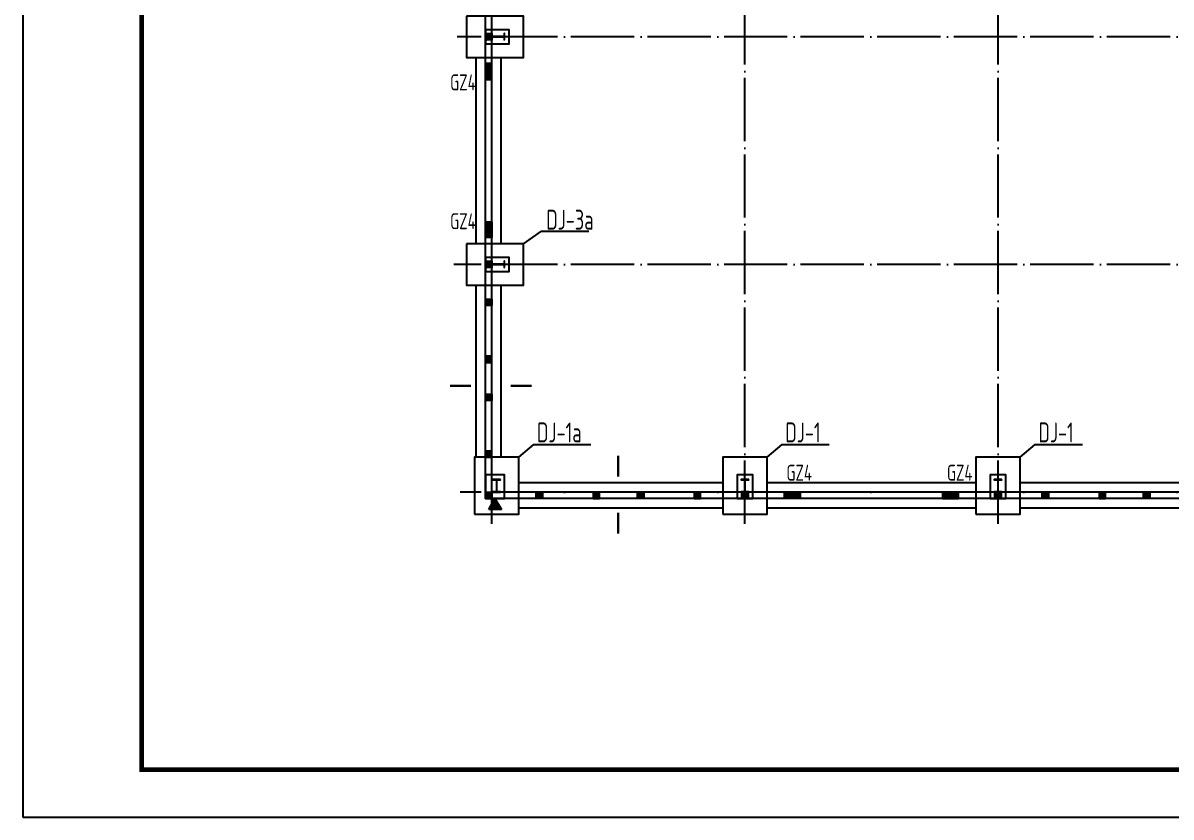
# Model space of a CAD drawing. Extents: x 32461 to 402082, y -617694 to 182569.
# Drawn here: x 74273 to 110562, y -64707 to -39593 of the extents above; entities that cross this region are included whole.
import ezdxf

# ---------------------------------------------------------------- set-up
doc = ezdxf.new("R2010")
doc.units = 0
doc.header["$LTSCALE"] = 1000
doc.header["$MEASUREMENT"] = 0
doc.linetypes.add('DASHDOT', pattern=[25.4, 12.7, -6.35, 0, -6.35])
doc.linetypes.add('DOTE', pattern=[2.42, 2, -0.2, 0.02, -0.2])
for name, color, linetype in [('DHX', 1, 'DASHDOT'), ('DIM_SYMB', 3, 'CONTINUOUS'), ('DOTE', 252, 'CONTINUOUS'), ('GZ', 7, 'CONTINUOUS'), ('GZWZ', 20, 'CONTINUOUS'), ('PUB_TITLE', 4, 'CONTINUOUS'), ('S1', 2, 'CONTINUOUS'), ('WALL', 6, 'CONTINUOUS'), ('基础', 2, 'CONTINUOUS'), ('基础编号', 255, 'CONTINUOUS'), ('柱', 2, 'CONTINUOUS'), ('钢柱', 3, 'CONTINUOUS')]:
    doc.layers.add(name, color=color, linetype=linetype)
doc.styles.add('TSSD_REIN', font='atssdeng.shx', dxfattribs={"width": 0.7, "bigfont": 'atssdchn.shx'})

msp = doc.modelspace()

# ---------------------------------------------------------------- hatches: boundary and pattern name
at = {"layer": 'DHX'}
msp.add_hatch(color=256, dxfattribs=at).paths.add_polyline_path([(89396.1, -54978.6), (88996.4, -54978.6), (89193.1, -54630.6)])
at = {"layer": 'GZ'}
h = msp.add_hatch(dxfattribs=at)
h.set_pattern_fill('钢筋混凝土', color=256, scale=20, style=0)
h.set_pattern_definition([(45, (35508.41, -115735.726), (-35.35534, 35.35534), []), (50, (35508.41, -115735.73), (143.45204, -12.55043), [15, -165]), (355, (35508.41, -115735.73), (-27.75027, 150.43843), [12, -132]), (100.4514, (35520.36, -115736.77), (115.70188, 137.8879), [12.74804, -140.22842]), (46.1842, (35508.4, -115695.73), (213.4482, -33.1038), [22.5, -247.5]), (96.6356, (35526.2, -115698.48), (186.93254, 194.82357), [19.12206, -210.3426]), (351.1842, (35508.4, -115695.73), (186.9324, 194.8237), [18, -198]), (21, (35528.41, -115705.73), (119.38141, -80.52378), [15, -165]), (326, (35528.41, -115705.73), (48.66307, 145.03), [12, -132]), (71.4514, (35538.36, -115712.44), (168.04453, 64.5061), [12.74804, -140.22842]), (37.5, (35508.41, -115735.726), (2.43197, 66.57877), [0, -130.4, 0, -134, 0, -132.5]), (7.5, (35508.41, -115735.726), (52.61391, 78.88234), [0, -76.4, 0, -127.4, 0, -50.5]), (327.5, (35463.81, -115735.726), (106.764487, -4.510974), [0, -50, 0, -156, 0, -207]), (317.5, (35443.81, -115735.73), (116.63723, 20.021), [0, -65, 0, -103.6, 0, -147])])
h.paths.add_polyline_path([(88893.1, -39930.6), (89093.1, -39930.6), (89093.1, -40130.6), (88893.1, -40130.6)])
h = msp.add_hatch(dxfattribs=at)
h.set_pattern_fill('钢筋混凝土', color=256, scale=20, style=0)
h.set_pattern_definition([(135, (142477.694, -116985.726), (35.35534, 35.35534), []), (130, (142477.69, -116985.73), (-143.45204, -12.55043), [15, -165]), (185, (142477.7, -116985.73), (27.75027, 150.43843), [12, -132]), (79.5486, (142465.74, -116986.77), (-115.70188, 137.8879), [12.74804, -140.22842]), (133.8158, (142477.7, -116945.73), (-213.4482, -33.1038), [22.5, -247.5]), (83.3644, (142459.9, -116948.48), (-186.93254, 194.82357), [19.12206, -210.3426]), (188.8158, (142477.7, -116945.73), (-186.9324, 194.8237), [18, -198]), (159, (142457.69, -116955.73), (-119.38141, -80.52378), [15, -165]), (214, (142457.7, -116955.73), (-48.66307, 145.03), [12, -132]), (108.5486, (142447.75, -116962.44), (-168.04453, 64.5061), [12.74804, -140.22842]), (142.5, (142477.694, -116985.726), (-2.43197, 66.57877), [0, -130.4, 0, -134, 0, -132.5]), (172.5, (142477.694, -116985.726), (-52.61391, 78.88234), [0, -76.4, 0, -127.4, 0, -50.5]), (212.5, (142522.294, -116985.726), (-106.764487, -4.510974), [0, -50, 0, -156, 0, -207]), (222.5, (142542.29, -116985.73), (-116.63723, 20.021), [0, -65, 0, -103.6, 0, -147])])
h.paths.add_polyline_path([(89093.1, -40880.6), (88893.1, -40880.6), (88893.1, -41380.6), (89093.1, -41380.6)])
h = msp.add_hatch(dxfattribs=at)
h.set_pattern_fill('钢筋混凝土', color=256, scale=20, style=0)
h.set_pattern_definition([(225, (142477.694, 29724.6), (35.35534, -35.35534), []), (230, (142477.69, 29724.6), (-143.45204, 12.55043), [15, -165]), (175, (142477.7, 29724.6), (27.75027, -150.43843), [12, -132]), (280.4514, (142465.74, 29725.65), (-115.70188, -137.8879), [12.74804, -140.22842]), (226.1842, (142477.7, 29684.6), (-213.4482, 33.1038), [22.5, -247.5]), (276.6356, (142459.9, 29687.36), (-186.93254, -194.82357), [19.12206, -210.3426]), (171.1842, (142477.7, 29684.6), (-186.9324, -194.8237), [18, -198]), (201, (142457.69, 29694.6), (-119.38141, 80.52378), [15, -165]), (146, (142457.7, 29694.6), (-48.66307, -145.03), [12, -132]), (251.4514, (142447.75, 29701.31), (-168.04453, -64.5061), [12.74804, -140.22842]), (217.5, (142477.694, 29724.6), (-2.43197, -66.57877), [0, -130.4, 0, -134, 0, -132.5]), (187.5, (142477.694, 29724.6), (-52.61391, -78.88234), [0, -76.4, 0, -127.4, 0, -50.5]), (147.5, (142522.294, 29724.6), (-106.764487, 4.510974), [0, -50, 0, -156, 0, -207]), (137.5, (142542.29, 29724.6), (-116.63723, -20.021), [0, -65, 0, -103.6, 0, -147])])
h.paths.add_polyline_path([(89093.1, -46380.6), (88893.1, -46380.6), (88893.1, -45880.6), (89093.1, -45880.6)])
h = msp.add_hatch(dxfattribs=at)
h.set_pattern_fill('钢筋混凝土', color=256, scale=20, style=0)
h.set_pattern_definition([(45, (35508.41, -122935.726), (-35.35534, 35.35534), []), (50, (35508.41, -122935.73), (143.45204, -12.55043), [15, -165]), (355, (35508.41, -122935.73), (-27.75027, 150.43843), [12, -132]), (100.4514, (35520.36, -122936.77), (115.70188, 137.8879), [12.74804, -140.22842]), (46.1842, (35508.4, -122895.73), (213.4482, -33.1038), [22.5, -247.5]), (96.6356, (35526.2, -122898.48), (186.93254, 194.82357), [19.12206, -210.3426]), (351.1842, (35508.4, -122895.73), (186.9324, 194.8237), [18, -198]), (21, (35528.41, -122905.73), (119.38141, -80.52378), [15, -165]), (326, (35528.41, -122905.73), (48.66307, 145.03), [12, -132]), (71.4514, (35538.36, -122912.44), (168.04453, 64.5061), [12.74804, -140.22842]), (37.5, (35508.41, -122935.726), (2.43197, 66.57877), [0, -130.4, 0, -134, 0, -132.5]), (7.5, (35508.41, -122935.726), (52.61391, 78.88234), [0, -76.4, 0, -127.4, 0, -50.5]), (327.5, (35463.81, -122935.726), (106.764487, -4.510974), [0, -50, 0, -156, 0, -207]), (317.5, (35443.81, -122935.73), (116.63723, 20.021), [0, -65, 0, -103.6, 0, -147])])
h.paths.add_polyline_path([(88893.1, -47130.6), (89093.1, -47130.6), (89093.1, -47330.6), (88893.1, -47330.6)])
h = msp.add_hatch(dxfattribs=at)
h.set_pattern_fill('钢筋混凝土', color=256, scale=20, style=0)
h.set_pattern_definition([(225, (142477.694, 27274.32), (35.35534, -35.35534), []), (230, (142477.69, 27274.32), (-143.45204, 12.55043), [15, -165]), (175, (142477.7, 27274.32), (27.75027, -150.43843), [12, -132]), (280.4514, (142465.74, 27275.37), (-115.70188, -137.8879), [12.74804, -140.22842]), (226.1842, (142477.7, 27234.32), (-213.4482, 33.1038), [22.5, -247.5]), (276.6356, (142459.9, 27237.08), (-186.93254, -194.82357), [19.12206, -210.3426]), (171.1842, (142477.7, 27234.32), (-186.9324, -194.8237), [18, -198]), (201, (142457.69, 27244.32), (-119.38141, 80.52378), [15, -165]), (146, (142457.7, 27244.32), (-48.66307, -145.03), [12, -132]), (251.4514, (142447.75, 27251.03), (-168.04453, -64.5061), [12.74804, -140.22842]), (217.5, (142477.694, 27274.32), (-2.43197, -66.57877), [0, -130.4, 0, -134, 0, -132.5]), (187.5, (142477.694, 27274.32), (-52.61391, -78.88234), [0, -76.4, 0, -127.4, 0, -50.5]), (147.5, (142522.294, 27274.32), (-106.764487, 4.510974), [0, -50, 0, -156, 0, -207]), (137.5, (142542.29, 27274.32), (-116.63723, -20.021), [0, -65, 0, -103.6, 0, -147])])
h.paths.add_polyline_path([(89093.1, -48530.8), (88893.1, -48530.8), (88893.1, -48330.8), (89093.1, -48330.8)])
h = msp.add_hatch(dxfattribs=at)
h.set_pattern_fill('钢筋混凝土', color=256, scale=20, style=0)
h.set_pattern_definition([(135, (142477.694, -125936.01), (35.35534, 35.35534), []), (130, (142477.69, -125936.01), (-143.45204, -12.55043), [15, -165]), (185, (142477.7, -125936.01), (27.75027, 150.43843), [12, -132]), (79.5486, (142465.74, -125937.05), (-115.70188, 137.8879), [12.74804, -140.22842]), (133.8158, (142477.7, -125896.01), (-213.4482, -33.1038), [22.5, -247.5]), (83.3644, (142459.9, -125898.77), (-186.93254, 194.82357), [19.12206, -210.3426]), (188.8158, (142477.7, -125896), (-186.9324, 194.8237), [18, -198]), (159, (142457.69, -125906.01), (-119.38141, -80.52378), [15, -165]), (214, (142457.7, -125906.01), (-48.66307, 145.03), [12, -132]), (108.5486, (142447.75, -125912.72), (-168.04453, 64.5061), [12.74804, -140.22842]), (142.5, (142477.694, -125936.01), (-2.43197, 66.57877), [0, -130.4, 0, -134, 0, -132.5]), (172.5, (142477.694, -125936.01), (-52.61391, 78.88234), [0, -76.4, 0, -127.4, 0, -50.5]), (212.5, (142522.294, -125936.01), (-106.764487, -4.510974), [0, -50, 0, -156, 0, -207]), (222.5, (142542.29, -125936.01), (-116.63723, 20.021), [0, -65, 0, -103.6, 0, -147])])
h.paths.add_polyline_path([(89093.1, -50130.8), (88893.1, -50130.8), (88893.1, -50330.8), (89093.1, -50330.8)])
h = msp.add_hatch(dxfattribs=at)
h.set_pattern_fill('钢筋混凝土', color=256, scale=20, style=0)
h.set_pattern_definition([(225, (142477.694, 24274.805), (35.35534, -35.35534), []), (230, (142477.69, 24274.8), (-143.45204, 12.55043), [15, -165]), (175, (142477.7, 24274.8), (27.75027, -150.43843), [12, -132]), (280.4514, (142465.74, 24275.85), (-115.70188, -137.8879), [12.74804, -140.22842]), (226.1842, (142477.7, 24234.8), (-213.4482, 33.1038), [22.5, -247.5]), (276.6356, (142459.9, 24237.56), (-186.93254, -194.82357), [19.12206, -210.3426]), (171.1842, (142477.7, 24234.8), (-186.9324, -194.8237), [18, -198]), (201, (142457.69, 24244.8), (-119.38141, 80.52378), [15, -165]), (146, (142457.7, 24244.8), (-48.66307, -145.03), [12, -132]), (251.4514, (142447.75, 24251.52), (-168.04453, -64.5061), [12.74804, -140.22842]), (217.5, (142477.694, 24274.805), (-2.43197, -66.57877), [0, -130.4, 0, -134, 0, -132.5]), (187.5, (142477.694, 24274.805), (-52.61391, -78.88234), [0, -76.4, 0, -127.4, 0, -50.5]), (147.5, (142522.294, 24274.805), (-106.764487, 4.510974), [0, -50, 0, -156, 0, -207]), (137.5, (142542.29, 24274.805), (-116.63723, -20.021), [0, -65, 0, -103.6, 0, -147])])
h.paths.add_polyline_path([(89093.1, -51530.4), (88893.1, -51530.4), (88893.1, -51330.4), (89093.1, -51330.4)])
h = msp.add_hatch(dxfattribs=at)
h.set_pattern_fill('钢筋混凝土', color=256, scale=20, style=0)
h.set_pattern_definition([(135, (142477.694, -128935.523), (35.35534, 35.35534), []), (130, (142477.69, -128935.52), (-143.45204, -12.55043), [15, -165]), (185, (142477.7, -128935.52), (27.75027, 150.43843), [12, -132]), (79.5486, (142465.74, -128936.57), (-115.70188, 137.8879), [12.74804, -140.22842]), (133.8158, (142477.7, -128895.52), (-213.4482, -33.1038), [22.5, -247.5]), (83.3644, (142459.9, -128898.28), (-186.93254, 194.82357), [19.12206, -210.3426]), (188.8158, (142477.7, -128895.52), (-186.9324, 194.8237), [18, -198]), (159, (142457.69, -128905.52), (-119.38141, -80.52378), [15, -165]), (214, (142457.7, -128905.52), (-48.66307, 145.03), [12, -132]), (108.5486, (142447.75, -128912.23), (-168.04453, 64.5061), [12.74804, -140.22842]), (142.5, (142477.694, -128935.523), (-2.43197, 66.57877), [0, -130.4, 0, -134, 0, -132.5]), (172.5, (142477.694, -128935.52), (-52.61391, 78.88234), [0, -76.4, 0, -127.4, 0, -50.5]), (212.5, (142522.294, -128935.523), (-106.764487, -4.510974), [0, -50, 0, -156, 0, -207]), (222.5, (142542.29, -128935.52), (-116.63723, 20.021), [0, -65, 0, -103.6, 0, -147])])
h.paths.add_polyline_path([(89093.1, -53130.4), (88893.1, -53130.4), (88893.1, -53330.4), (89093.1, -53330.4)])
h = msp.add_hatch(dxfattribs=at)
h.set_pattern_fill('钢筋混凝土', color=256, scale=20, style=0)
h.set_pattern_definition([(225, (142477.694, 21174.6), (35.35534, -35.35534), []), (230, (142477.69, 21174.6), (-143.45204, 12.55043), [15, -165]), (175, (142477.7, 21174.6), (27.75027, -150.43843), [12, -132]), (280.4514, (142465.74, 21175.65), (-115.70188, -137.8879), [12.74804, -140.22842]), (226.1842, (142477.7, 21134.6), (-213.4482, 33.1038), [22.5, -247.5]), (276.6356, (142459.9, 21137.36), (-186.93254, -194.82357), [19.12206, -210.3426]), (171.1842, (142477.7, 21134.6), (-186.9324, -194.8237), [18, -198]), (201, (142457.69, 21144.6), (-119.38141, 80.52378), [15, -165]), (146, (142457.7, 21144.6), (-48.66307, -145.03), [12, -132]), (251.4514, (142447.75, 21151.31), (-168.04453, -64.5061), [12.74804, -140.22842]), (217.5, (142477.694, 21174.6), (-2.43197, -66.57877), [0, -130.4, 0, -134, 0, -132.5]), (187.5, (142477.694, 21174.6), (-52.61391, -78.88234), [0, -76.4, 0, -127.4, 0, -50.5]), (147.5, (142522.294, 21174.6), (-106.764487, 4.510974), [0, -50, 0, -156, 0, -207]), (137.5, (142542.29, 21174.6), (-116.63723, -20.021), [0, -65, 0, -103.6, 0, -147])])
h.paths.add_polyline_path([(89093.1, -54630.6), (88893.1, -54630.6), (88893.1, -54430.6), (89093.1, -54430.6)])
h = msp.add_hatch(dxfattribs=at)
h.set_pattern_fill('钢筋混凝土', color=256, scale=20, style=0)
h.set_pattern_definition([(225, (144077.636, 21174.6), (35.35534, -35.35534), []), (230, (144077.64, 21174.6), (-143.45204, 12.55043), [15, -165]), (175, (144077.64, 21174.6), (27.75027, -150.43843), [12, -132]), (280.4514, (144065.68, 21175.65), (-115.70188, -137.8879), [12.74804, -140.22842]), (226.1842, (144077.64, 21134.6), (-213.4482, 33.1038), [22.5, -247.5]), (276.6356, (144059.85, 21137.36), (-186.93254, -194.82357), [19.12206, -210.3426]), (171.1842, (144077.64, 21134.6), (-186.9324, -194.8237), [18, -198]), (201, (144057.64, 21144.6), (-119.38141, 80.52378), [15, -165]), (146, (144057.64, 21144.6), (-48.66307, -145.03), [12, -132]), (251.4514, (144047.69, 21151.31), (-168.04453, -64.5061), [12.74804, -140.22842]), (217.5, (144077.636, 21174.6), (-2.43197, -66.57877), [0, -130.4, 0, -134, 0, -132.5]), (187.5, (144077.636, 21174.6), (-52.61391, -78.88234), [0, -76.4, 0, -127.4, 0, -50.5]), (147.5, (144122.236, 21174.6), (-106.764487, 4.510974), [0, -50, 0, -156, 0, -207]), (137.5, (144142.24, 21174.6), (-116.63723, -20.021), [0, -65, 0, -103.6, 0, -147])])
h.paths.add_polyline_path([(90693, -54630.6), (90493, -54630.6), (90493, -54430.6), (90693, -54430.6)])
h = msp.add_hatch(dxfattribs=at)
h.set_pattern_fill('钢筋混凝土', color=256, scale=20, style=0)
h.set_pattern_definition([(315, (38908.35, 21174.6), (-35.35534, -35.35534), []), (310, (38908.35, 21174.6), (143.45204, 12.55043), [15, -165]), (5, (38908.35, 21174.6), (-27.75027, -150.43843), [12, -132]), (259.5486, (38920.3, 21175.65), (115.70188, -137.8879), [12.74804, -140.22842]), (313.8158, (38908.35, 21134.6), (213.4482, 33.1038), [22.5, -247.5]), (263.3644, (38926.14, 21137.36), (186.93254, -194.82357), [19.12206, -210.3426]), (8.8158, (38908.35, 21134.6), (186.9324, -194.8237), [18, -198]), (339, (38928.35, 21144.6), (119.38141, 80.52378), [15, -165]), (34, (38928.35, 21144.6), (48.66307, -145.03), [12, -132]), (288.5486, (38938.3, 21151.31), (168.04453, -64.5061), [12.74804, -140.22842]), (322.5, (38908.35, 21174.6), (2.43197, -66.57877), [0, -130.4, 0, -134, 0, -132.5]), (352.5, (38908.35, 21174.6), (52.61391, -78.88234), [0, -76.4, 0, -127.4, 0, -50.5]), (32.5, (38863.75, 21174.6), (106.764487, 4.510974), [0, -50, 0, -156, 0, -207]), (42.5, (38843.75, 21174.6), (116.63723, -20.021), [0, -65, 0, -103.6, 0, -147])])
h.paths.add_polyline_path([(92293, -54630.6), (92493, -54630.6), (92493, -54430.6), (92293, -54430.6)])
h = msp.add_hatch(dxfattribs=at)
h.set_pattern_fill('钢筋混凝土', color=256, scale=20, style=0)
h.set_pattern_definition([(225, (147277.94, 21174.6), (35.35534, -35.35534), []), (230, (147277.94, 21174.6), (-143.45204, 12.55043), [15, -165]), (175, (147277.94, 21174.6), (27.75027, -150.43843), [12, -132]), (280.4514, (147265.99, 21175.65), (-115.70188, -137.8879), [12.74804, -140.22842]), (226.1842, (147277.94, 21134.6), (-213.4482, 33.1038), [22.5, -247.5]), (276.6356, (147260.15, 21137.36), (-186.93254, -194.82357), [19.12206, -210.3426]), (171.1842, (147277.94, 21134.6), (-186.9324, -194.8237), [18, -198]), (201, (147257.94, 21144.6), (-119.38141, 80.52378), [15, -165]), (146, (147257.94, 21144.6), (-48.66307, -145.03), [12, -132]), (251.4514, (147247.99, 21151.31), (-168.04453, -64.5061), [12.74804, -140.22842]), (217.5, (147277.94, 21174.6), (-2.43197, -66.57877), [0, -130.4, 0, -134, 0, -132.5]), (187.5, (147277.94, 21174.6), (-52.61391, -78.88234), [0, -76.4, 0, -127.4, 0, -50.5]), (147.5, (147322.54, 21174.6), (-106.764487, 4.510974), [0, -50, 0, -156, 0, -207]), (137.5, (147342.54, 21174.6), (-116.63723, -20.021), [0, -65, 0, -103.6, 0, -147])])
h.paths.add_polyline_path([(93893.3, -54630.6), (93693.3, -54630.6), (93693.3, -54430.6), (93893.3, -54430.6)])
h = msp.add_hatch(dxfattribs=at)
h.set_pattern_fill('钢筋混凝土', color=256, scale=20, style=0)
h.set_pattern_definition([(315, (42108.657, 21174.6), (-35.35534, -35.35534), []), (310, (42108.66, 21174.6), (143.45204, 12.55043), [15, -165]), (5, (42108.66, 21174.6), (-27.75027, -150.43843), [12, -132]), (259.5486, (42120.61, 21175.65), (115.70188, -137.8879), [12.74804, -140.22842]), (313.8158, (42108.66, 21134.6), (213.4482, 33.1038), [22.5, -247.5]), (263.3644, (42126.44, 21137.36), (186.93254, -194.82357), [19.12206, -210.3426]), (8.8158, (42108.66, 21134.6), (186.9324, -194.8237), [18, -198]), (339, (42128.66, 21144.6), (119.38141, 80.52378), [15, -165]), (34, (42128.66, 21144.6), (48.66307, -145.03), [12, -132]), (288.5486, (42138.6, 21151.31), (168.04453, -64.5061), [12.74804, -140.22842]), (322.5, (42108.657, 21174.6), (2.43197, -66.57877), [0, -130.4, 0, -134, 0, -132.5]), (352.5, (42108.66, 21174.6), (52.61391, -78.88234), [0, -76.4, 0, -127.4, 0, -50.5]), (32.5, (42064.057, 21174.6), (106.764487, 4.510974), [0, -50, 0, -156, 0, -207]), (42.5, (42044.06, 21174.6), (116.63723, -20.021), [0, -65, 0, -103.6, 0, -147])])
h.paths.add_polyline_path([(95493.3, -54630.6), (95693.3, -54630.6), (95693.3, -54430.6), (95493.3, -54430.6)])
h = msp.add_hatch(dxfattribs=at)
h.set_pattern_fill('钢筋混凝土', color=256, scale=20, style=0)
h.set_pattern_definition([(225, (150577.694, 21174.6), (35.35534, -35.35534), []), (230, (150577.69, 21174.6), (-143.45204, 12.55043), [15, -165]), (175, (150577.7, 21174.6), (27.75027, -150.43843), [12, -132]), (280.4514, (150565.74, 21175.65), (-115.70188, -137.8879), [12.74804, -140.22842]), (226.1842, (150577.7, 21134.6), (-213.4482, 33.1038), [22.5, -247.5]), (276.6356, (150559.9, 21137.36), (-186.93254, -194.82357), [19.12206, -210.3426]), (171.1842, (150577.7, 21134.6), (-186.9324, -194.8237), [18, -198]), (201, (150557.69, 21144.6), (-119.38141, 80.52378), [15, -165]), (146, (150557.7, 21144.6), (-48.66307, -145.03), [12, -132]), (251.4514, (150547.75, 21151.31), (-168.04453, -64.5061), [12.74804, -140.22842]), (217.5, (150577.694, 21174.6), (-2.43197, -66.57877), [0, -130.4, 0, -134, 0, -132.5]), (187.5, (150577.694, 21174.6), (-52.61391, -78.88234), [0, -76.4, 0, -127.4, 0, -50.5]), (147.5, (150622.294, 21174.6), (-106.764487, 4.510974), [0, -50, 0, -156, 0, -207]), (137.5, (150642.29, 21174.6), (-116.63723, -20.021), [0, -65, 0, -103.6, 0, -147])])
h.paths.add_polyline_path([(97193.1, -54630.6), (96993.1, -54630.6), (96993.1, -54430.6), (97193.1, -54430.6)])
h = msp.add_hatch(dxfattribs=at)
h.set_pattern_fill('钢筋混凝土', color=256, scale=20, style=0)
h.set_pattern_definition([(225, (152227.694, 21174.6), (35.35534, -35.35534), []), (230, (152227.69, 21174.6), (-143.45204, 12.55043), [15, -165]), (175, (152227.7, 21174.6), (27.75027, -150.43843), [12, -132]), (280.4514, (152215.74, 21175.65), (-115.70188, -137.8879), [12.74804, -140.22842]), (226.1842, (152227.7, 21134.6), (-213.4482, 33.1038), [22.5, -247.5]), (276.6356, (152209.9, 21137.36), (-186.93254, -194.82357), [19.12206, -210.3426]), (171.1842, (152227.7, 21134.6), (-186.9324, -194.8237), [18, -198]), (201, (152207.69, 21144.6), (-119.38141, 80.52378), [15, -165]), (146, (152207.7, 21144.6), (-48.66307, -145.03), [12, -132]), (251.4514, (152197.75, 21151.31), (-168.04453, -64.5061), [12.74804, -140.22842]), (217.5, (152227.694, 21174.6), (-2.43197, -66.57877), [0, -130.4, 0, -134, 0, -132.5]), (187.5, (152227.694, 21174.6), (-52.61391, -78.88234), [0, -76.4, 0, -127.4, 0, -50.5]), (147.5, (152272.294, 21174.6), (-106.764487, 4.510974), [0, -50, 0, -156, 0, -207]), (137.5, (152292.29, 21174.6), (-116.63723, -20.021), [0, -65, 0, -103.6, 0, -147])])
h.paths.add_polyline_path([(98843.1, -54630.6), (98343.1, -54630.6), (98343.1, -54430.6), (98843.1, -54430.6)])
h = msp.add_hatch(dxfattribs=at)
h.set_pattern_fill('钢筋混凝土', color=256, scale=20, style=0)
h.set_pattern_definition([(315, (49958.41, 21174.6), (-35.35534, -35.35534), []), (310, (49958.41, 21174.6), (143.45204, 12.55043), [15, -165]), (5, (49958.41, 21174.6), (-27.75027, -150.43843), [12, -132]), (259.5486, (49970.36, 21175.65), (115.70188, -137.8879), [12.74804, -140.22842]), (313.8158, (49958.4, 21134.6), (213.4482, 33.1038), [22.5, -247.5]), (263.3644, (49976.2, 21137.36), (186.93254, -194.82357), [19.12206, -210.3426]), (8.8158, (49958.4, 21134.6), (186.9324, -194.8237), [18, -198]), (339, (49978.41, 21144.6), (119.38141, 80.52378), [15, -165]), (34, (49978.41, 21144.6), (48.66307, -145.03), [12, -132]), (288.5486, (49988.36, 21151.31), (168.04453, -64.5061), [12.74804, -140.22842]), (322.5, (49958.41, 21174.6), (2.43197, -66.57877), [0, -130.4, 0, -134, 0, -132.5]), (352.5, (49958.41, 21174.6), (52.61391, -78.88234), [0, -76.4, 0, -127.4, 0, -50.5]), (32.5, (49913.81, 21174.6), (106.764487, 4.510974), [0, -50, 0, -156, 0, -207]), (42.5, (49893.81, 21174.6), (116.63723, -20.021), [0, -65, 0, -103.6, 0, -147])])
h.paths.add_polyline_path([(103343.1, -54630.6), (103843.1, -54630.6), (103843.1, -54430.6), (103343.1, -54430.6)])
h = msp.add_hatch(dxfattribs=at)
h.set_pattern_fill('钢筋混凝土', color=256, scale=20, style=0)
h.set_pattern_definition([(225, (158577.694, 21174.6), (35.35534, -35.35534), []), (230, (158577.69, 21174.6), (-143.45204, 12.55043), [15, -165]), (175, (158577.7, 21174.6), (27.75027, -150.43843), [12, -132]), (280.4514, (158565.74, 21175.65), (-115.70188, -137.8879), [12.74804, -140.22842]), (226.1842, (158577.7, 21134.6), (-213.4482, 33.1038), [22.5, -247.5]), (276.6356, (158559.9, 21137.36), (-186.93254, -194.82357), [19.12206, -210.3426]), (171.1842, (158577.7, 21134.6), (-186.9324, -194.8237), [18, -198]), (201, (158557.69, 21144.6), (-119.38141, 80.52378), [15, -165]), (146, (158557.7, 21144.6), (-48.66307, -145.03), [12, -132]), (251.4514, (158547.75, 21151.31), (-168.04453, -64.5061), [12.74804, -140.22842]), (217.5, (158577.694, 21174.6), (-2.43197, -66.57877), [0, -130.4, 0, -134, 0, -132.5]), (187.5, (158577.694, 21174.6), (-52.61391, -78.88234), [0, -76.4, 0, -127.4, 0, -50.5]), (147.5, (158622.294, 21174.6), (-106.764487, 4.510974), [0, -50, 0, -156, 0, -207]), (137.5, (158642.29, 21174.6), (-116.63723, -20.021), [0, -65, 0, -103.6, 0, -147])])
h.paths.add_polyline_path([(105193.1, -54630.6), (104993.1, -54630.6), (104993.1, -54430.6), (105193.1, -54430.6)])
h = msp.add_hatch(dxfattribs=at)
h.set_pattern_fill('钢筋混凝土', color=256, scale=20, style=0)
h.set_pattern_definition([(225, (160077.636, 21174.6), (35.35534, -35.35534), []), (230, (160077.64, 21174.6), (-143.45204, 12.55043), [15, -165]), (175, (160077.64, 21174.6), (27.75027, -150.43843), [12, -132]), (280.4514, (160065.68, 21175.65), (-115.70188, -137.8879), [12.74804, -140.22842]), (226.1842, (160077.64, 21134.6), (-213.4482, 33.1038), [22.5, -247.5]), (276.6356, (160059.85, 21137.36), (-186.93254, -194.82357), [19.12206, -210.3426]), (171.1842, (160077.64, 21134.6), (-186.9324, -194.8237), [18, -198]), (201, (160057.64, 21144.6), (-119.38141, 80.52378), [15, -165]), (146, (160057.64, 21144.6), (-48.66307, -145.03), [12, -132]), (251.4514, (160047.69, 21151.31), (-168.04453, -64.5061), [12.74804, -140.22842]), (217.5, (160077.636, 21174.6), (-2.43197, -66.57877), [0, -130.4, 0, -134, 0, -132.5]), (187.5, (160077.636, 21174.6), (-52.61391, -78.88234), [0, -76.4, 0, -127.4, 0, -50.5]), (147.5, (160122.236, 21174.6), (-106.764487, 4.510974), [0, -50, 0, -156, 0, -207]), (137.5, (160142.24, 21174.6), (-116.63723, -20.021), [0, -65, 0, -103.6, 0, -147])])
h.paths.add_polyline_path([(106693, -54630.6), (106493, -54630.6), (106493, -54430.6), (106693, -54430.6)])
h = msp.add_hatch(dxfattribs=at)
h.set_pattern_fill('钢筋混凝土', color=256, scale=20, style=0)
h.set_pattern_definition([(315, (54908.35, 21174.6), (-35.35534, -35.35534), []), (310, (54908.35, 21174.6), (143.45204, 12.55043), [15, -165]), (5, (54908.35, 21174.6), (-27.75027, -150.43843), [12, -132]), (259.5486, (54920.3, 21175.65), (115.70188, -137.8879), [12.74804, -140.22842]), (313.8158, (54908.35, 21134.6), (213.4482, 33.1038), [22.5, -247.5]), (263.3644, (54926.14, 21137.36), (186.93254, -194.82357), [19.12206, -210.3426]), (8.8158, (54908.35, 21134.6), (186.9324, -194.8237), [18, -198]), (339, (54928.35, 21144.6), (119.38141, 80.52378), [15, -165]), (34, (54928.35, 21144.6), (48.66307, -145.03), [12, -132]), (288.5486, (54938.3, 21151.31), (168.04453, -64.5061), [12.74804, -140.22842]), (322.5, (54908.35, 21174.6), (2.43197, -66.57877), [0, -130.4, 0, -134, 0, -132.5]), (352.5, (54908.35, 21174.6), (52.61391, -78.88234), [0, -76.4, 0, -127.4, 0, -50.5]), (32.5, (54863.75, 21174.6), (106.764487, 4.510974), [0, -50, 0, -156, 0, -207]), (42.5, (54843.75, 21174.6), (116.63723, -20.021), [0, -65, 0, -103.6, 0, -147])])
h.paths.add_polyline_path([(108293, -54630.6), (108493, -54630.6), (108493, -54430.6), (108293, -54430.6)])
h = msp.add_hatch(dxfattribs=at)
h.set_pattern_fill('钢筋混凝土', color=256, scale=20, style=0)
h.set_pattern_definition([(225, (163277.94, 21174.6), (35.35534, -35.35534), []), (230, (163277.94, 21174.6), (-143.45204, 12.55043), [15, -165]), (175, (163277.94, 21174.6), (27.75027, -150.43843), [12, -132]), (280.4514, (163265.99, 21175.65), (-115.70188, -137.8879), [12.74804, -140.22842]), (226.1842, (163277.94, 21134.6), (-213.4482, 33.1038), [22.5, -247.5]), (276.6356, (163260.15, 21137.36), (-186.93254, -194.82357), [19.12206, -210.3426]), (171.1842, (163277.94, 21134.6), (-186.9324, -194.8237), [18, -198]), (201, (163257.94, 21144.6), (-119.38141, 80.52378), [15, -165]), (146, (163257.94, 21144.6), (-48.66307, -145.03), [12, -132]), (251.4514, (163247.99, 21151.31), (-168.04453, -64.5061), [12.74804, -140.22842]), (217.5, (163277.94, 21174.6), (-2.43197, -66.57877), [0, -130.4, 0, -134, 0, -132.5]), (187.5, (163277.94, 21174.6), (-52.61391, -78.88234), [0, -76.4, 0, -127.4, 0, -50.5]), (147.5, (163322.54, 21174.6), (-106.764487, 4.510974), [0, -50, 0, -156, 0, -207]), (137.5, (163342.54, 21174.6), (-116.63723, -20.021), [0, -65, 0, -103.6, 0, -147])])
h.paths.add_polyline_path([(109893.3, -54630.6), (109693.3, -54630.6), (109693.3, -54430.6), (109893.3, -54430.6)])

# ---------------------------------------------------------------- linework, layer by layer
at = {"layer": 'DHX'}
msp.add_lwpolyline([(89396.1, -54978.6), (88996.4, -54978.6), (89193.1, -54630.6)], close=True, dxfattribs=at)
at = {"layer": 'DIM_SYMB', "const_width": 75}
for points in [[(88430.6, -51068.6), (87770.8, -51068.6)], [(90348.8, -51068.6), (89689, -51068.6)], [(93088.9, -53281.7), (93088.9, -53941.5)], [(93088.9, -55079.7), (93088.9, -55739.5)]]:
    msp.add_lwpolyline(points, dxfattribs=at)
at = {"layer": 'DOTE', "color": 251, "linetype": 'DOTE'}
for p, q in [((89093.1, -55430.6), (89093.1, -10430.6)), ((97093.1, -55430.6), (97093.1, -10430.6)), ((105093.1, -55430.6), (105093.1, -10430.6)), ((154093.1, -40030.6), (87993.1, -40030.6)), ((154093.1, -47230.6), (87893.1, -47230.6)), ((154093.1, -54430.6), (88093.1, -54430.6))]:
    msp.add_line(p, q, dxfattribs=at)
at = {"layer": 'GZ'}
for points in [[(88893.1, -39930.6), (89093.1, -39930.6), (89093.1, -40130.6), (88893.1, -40130.6)], [(89093.1, -40880.6), (88893.1, -40880.6), (88893.1, -41380.6), (89093.1, -41380.6)], [(89093.1, -46380.6), (88893.1, -46380.6), (88893.1, -45880.6), (89093.1, -45880.6)], [(88893.1, -47130.6), (89093.1, -47130.6), (89093.1, -47330.6), (88893.1, -47330.6)], [(89093.1, -48530.8), (88893.1, -48530.8), (88893.1, -48330.8), (89093.1, -48330.8)], [(89093.1, -50130.8), (88893.1, -50130.8), (88893.1, -50330.8), (89093.1, -50330.8)], [(89093.1, -51530.4), (88893.1, -51530.4), (88893.1, -51330.4), (89093.1, -51330.4)], [(89093.1, -53130.4), (88893.1, -53130.4), (88893.1, -53330.4), (89093.1, -53330.4)], [(89093.1, -54630.6), (88893.1, -54630.6), (88893.1, -54430.6), (89093.1, -54430.6)], [(90693, -54630.6), (90493, -54630.6), (90493, -54430.6), (90693, -54430.6)], [(92293, -54630.6), (92493, -54630.6), (92493, -54430.6), (92293, -54430.6)], [(93893.3, -54630.6), (93693.3, -54630.6), (93693.3, -54430.6), (93893.3, -54430.6)], [(95493.3, -54630.6), (95693.3, -54630.6), (95693.3, -54430.6), (95493.3, -54430.6)], [(97193.1, -54630.6), (96993.1, -54630.6), (96993.1, -54430.6), (97193.1, -54430.6)], [(98843.1, -54630.6), (98343.1, -54630.6), (98343.1, -54430.6), (98843.1, -54430.6)], [(103343.1, -54630.6), (103843.1, -54630.6), (103843.1, -54430.6), (103343.1, -54430.6)], [(105193.1, -54630.6), (104993.1, -54630.6), (104993.1, -54430.6), (105193.1, -54430.6)], [(106693, -54630.6), (106493, -54630.6), (106493, -54430.6), (106693, -54430.6)], [(108293, -54630.6), (108493, -54630.6), (108493, -54430.6), (108293, -54430.6)], [(109893.3, -54630.6), (109693.3, -54630.6), (109693.3, -54430.6), (109893.3, -54430.6)]]:
    msp.add_lwpolyline(points, close=True, dxfattribs=at)
at = {"layer": 'PUB_TITLE'}
msp.add_lwpolyline([(74273.1, -64706.8), (185723.1, -64706.8), (185723.1, -1706.8), (74273.1, -1706.8)], close=True, dxfattribs=at)
at = {"layer": 'PUB_TITLE', "const_width": 150}
msp.add_lwpolyline([(78023.1, -63206.8), (184223.1, -63206.8), (184223.1, -3206.8), (78023.1, -3206.8)], close=True, dxfattribs=at)
at = {"layer": 'S1'}
for p, q in [((88593.1, -46580.6), (88593.1, -40680.6)), ((89393.1, -46580.6), (89393.1, -40680.6)), ((88593.1, -53330.6), (88593.1, -47880.6)), ((89393.1, -53330.6), (89393.1, -47880.6)), ((89943.1, -54130.6), (96393.1, -54130.6)), ((97793.1, -54130.6), (104393.1, -54130.6)), ((105793.1, -54130.6), (112393.1, -54130.6)), ((89943.1, -54930.6), (96393.1, -54930.6)), ((97793.1, -54930.6), (104393.1, -54930.6)), ((105793.1, -54930.6), (112393.1, -54930.6))]:
    msp.add_line(p, q, dxfattribs=at)
at = {"layer": 'WALL'}
msp.add_lwpolyline([(88893.1, -27330.6), (88893.1, -11230.6), (153293.1, -11230.6), (153293.1, -27330.6), (153393.1, -27330.6), (153393.1, -38530.6), (153293.1, -38530.6), (153293.1, -54630.6), (88893.1, -54630.6), (88893.1, -38530.6)], dxfattribs=at)
msp.add_lwpolyline([(89093.1, -11430.6), (153093.1, -11430.6), (153093.1, -54430.6), (89093.1, -54430.6)], close=True, dxfattribs=at)
at = {"layer": '基础'}
for points in [[(88293.1, -39380.6), (88293.1, -40680.6), (90093.1, -40680.6), (90093.1, -39380.6)], [(88293.1, -46580.6), (88293.1, -47880.6), (90093.1, -47880.6), (90093.1, -46580.6)], [(88543.1, -55130.6), (89943.1, -55130.6), (89943.1, -53330.6), (88543.1, -53330.6)], [(96393.1, -55130.6), (97793.1, -55130.6), (97793.1, -53330.6), (96393.1, -53330.6)], [(104393.1, -55130.6), (105793.1, -55130.6), (105793.1, -53330.6), (104393.1, -53330.6)]]:
    msp.add_lwpolyline(points, close=True, dxfattribs=at)
at = {"layer": '基础编号'}
for points in [[(90093.1, -46580.6), (90666.8, -46173.8), (92159.6, -46173.8)], [(89943.1, -53330.6), (90416.8, -52923.8), (92227.1, -52923.8)], [(97793.1, -53330.6), (98266.8, -52923.8), (99759.6, -52923.8)], [(105793.1, -53330.6), (106266.8, -52923.8), (107759.6, -52923.8)]]:
    msp.add_lwpolyline(points, dxfattribs=at)
at = {"layer": '柱'}
for points in [[(88893.1, -39805.6), (88893.1, -40255.6), (89643.1, -40255.6), (89643.1, -39805.6)], [(88893.1, -47005.6), (88893.1, -47455.6), (89643.1, -47455.6), (89643.1, -47005.6)], [(88893.1, -54630.6), (89493.1, -54630.6), (89493.1, -53880.6), (88893.1, -53880.6)], [(96843.1, -54630.6), (97343.1, -54630.6), (97343.1, -53880.6), (96843.1, -53880.6)], [(104843.1, -54630.6), (105343.1, -54630.6), (105343.1, -53880.6), (104843.1, -53880.6)]]:
    msp.add_lwpolyline(points, close=True, dxfattribs=at)
at = {"layer": '钢柱'}
for points in [[(89493.1, -40130.6), (89493.1, -39930.6), (89483.1, -39930.6), (89483.1, -40026.6), (89103.1, -40026.6), (89103.1, -39930.6), (89093.1, -39930.6), (89093.1, -40130.6), (89103.1, -40130.6), (89103.1, -40034.6), (89483.1, -40034.6), (89483.1, -40130.6), (89493.1, -40130.6)], [(89493.1, -47330.6), (89493.1, -47130.6), (89483.1, -47130.6), (89483.1, -47226.6), (89103.1, -47226.6), (89103.1, -47130.6), (89093.1, -47130.6), (89093.1, -47330.6), (89103.1, -47330.6), (89103.1, -47234.6), (89483.1, -47234.6), (89483.1, -47330.6), (89493.1, -47330.6)], [(89363.1, -54030.6), (89123.1, -54030.6), (89123.1, -54040.6), (89239.1, -54040.6), (89239.1, -54420.6), (89123.1, -54420.6), (89123.1, -54430.6), (89363.1, -54430.6), (89363.1, -54420.6), (89247.1, -54420.6), (89247.1, -54040.6), (89363.1, -54040.6), (89363.1, -54030.6)], [(97213.1, -54030.6), (96973.1, -54030.6), (96973.1, -54040.6), (97089.1, -54040.6), (97089.1, -54420.6), (96973.1, -54420.6), (96973.1, -54430.6), (97213.1, -54430.6), (97213.1, -54420.6), (97097.1, -54420.6), (97097.1, -54040.6), (97213.1, -54040.6), (97213.1, -54030.6)], [(105213.1, -54030.6), (104973.1, -54030.6), (104973.1, -54040.6), (105089.1, -54040.6), (105089.1, -54420.6), (104973.1, -54420.6), (104973.1, -54430.6), (105213.1, -54430.6), (105213.1, -54420.6), (105097.1, -54420.6), (105097.1, -54040.6), (105213.1, -54040.6), (105213.1, -54030.6)]]:
    msp.add_lwpolyline(points, dxfattribs=at)

# ---------------------------------------------------------------- texts
at = {"layer": 'GZWZ', "style": 'TSSD_REIN', "width": 0.7}
for p in [(87777.6, -41725.3), (87777.6, -46115.1), (98407, -54068.7), (103479.4, -54068.7)]:
    msp.add_text('GZ4', height=504, dxfattribs=at).set_placement(p)
at = {"layer": '基础编号', "style": 'TSSD_REIN', "width": 0.7}
for s, p in [('DJ-3a', (90813, -46131.8)), ('DJ-1a', (90520.4, -52858.1)), ('DJ-1', (98370.4, -52858.1)), ('DJ-1', (106370.4, -52858.1))]:
    msp.add_text(s, height=630, dxfattribs=at).set_placement(p)

doc.saveas('drawing.dxf')
